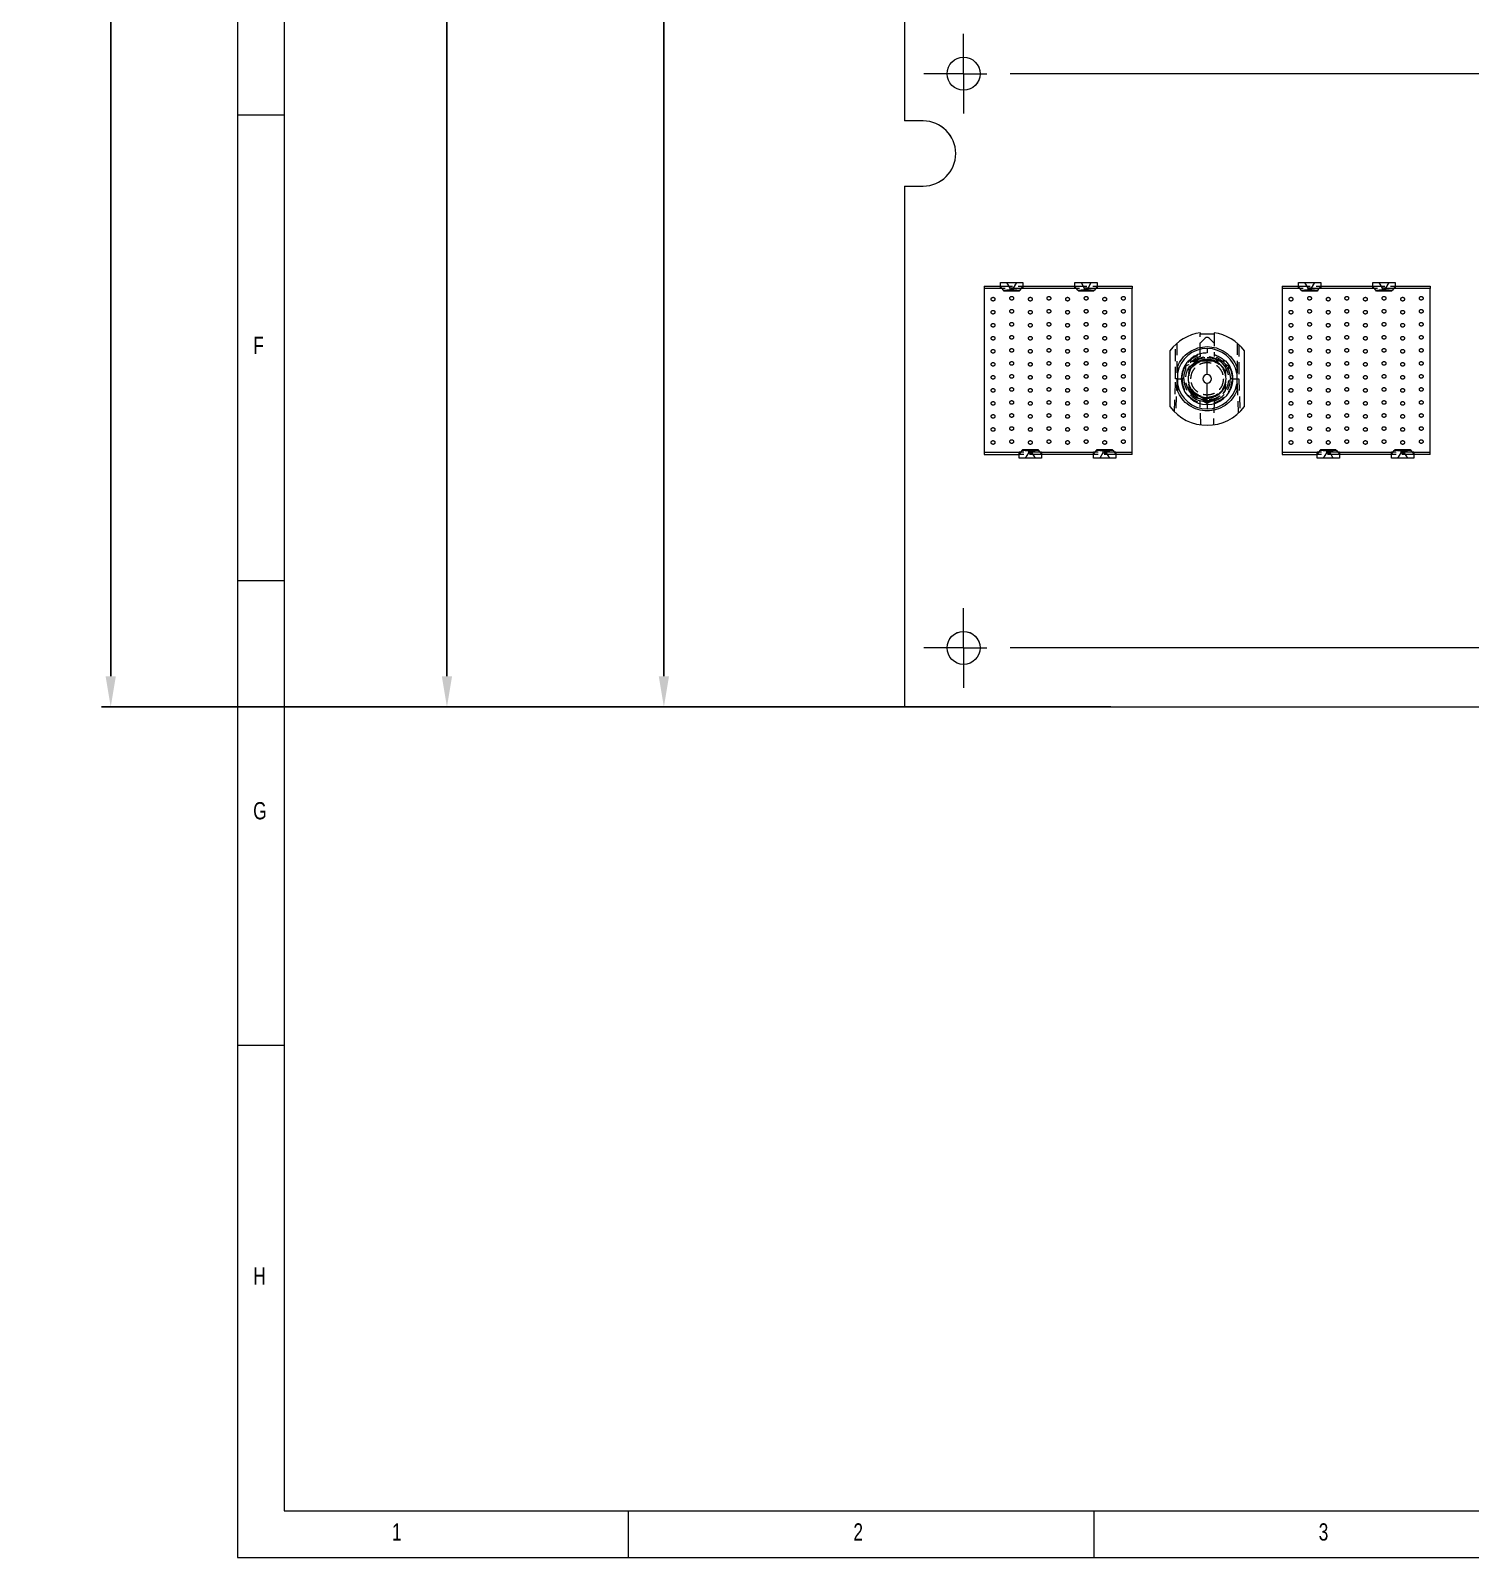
# Model space of a CAD drawing. Header units: millimetres. Extents: x -17 to 589, y 5 to 415.
# Drawn here: x -17.3 to 137.5, y 5 to 169.1 of the extents above; entities that cross this region are included whole.
import ezdxf

# ---------------------------------------------------------------- set-up
doc = ezdxf.new("R2010")
doc.units = ezdxf.units.MM
doc.header["$PDSIZE"] = -1
doc.linetypes.add('HIDDEN', pattern=[1.905, 1.27, -0.635])
doc.styles.add('SLDTEXTSTYLE0', font='TXT', dxfattribs={"width": 0.75})
doc.dimstyles.new('ISO-25', dxfattribs={"dimtxt": 2.5, "dimasz": 2.5, "dimexe": 1.25, "dimexo": 0.625, "dimtad": 1, "dimtxsty": 'Standard', "dimcen": 2.5, "dimadec": 0, "dimazin": 0, "dimtfac": 1, "dimtmove": 0, "dimatfit": 3, "dimfxl": 0, "dimarcsym": 0})

# ---------------------------------------------------------------- blocks, each defined once
blk = doc.blocks.new('*D20')
at = {"color": 0, "lineweight": -2}
for p, q in [((77.66, 305.9), (26.49, 305.9)), ((27.49, 302.6), (27.49, 204.71)), ((27.49, 99.7), (27.49, 197.58)), ((91.18, 96.39), (26.49, 96.39))]:
    blk.add_line(p, q, dxfattribs=at)
at = {"color": 0}
for points in [[(26.94, 302.6), (28.04, 302.6), (27.49, 305.9)], [(26.94, 99.7), (28.04, 99.7), (27.49, 96.39)]]:
    blk.add_solid(points, dxfattribs=at)
at = {"layer": 'Defpoints', "color": 0}
for p in [(27.49, 305.9), (78.66, 305.9), (92.18, 96.39)]:
    blk.add_point(p, dxfattribs=at)
at = {"color": 0, "insert": (27.49, 201.15), "char_height": 3.5, "attachment_point": 5}
blk.add_mtext('209,510', dxfattribs=at)
blk = doc.blocks.new('*D30')
at = {"color": 0, "lineweight": -2}
for p, q in [((133.4, 283.55), (49.8, 283.55)), ((50.8, 280.25), (50.8, 193.54)), ((50.8, 99.7), (50.8, 186.41)), ((90.18, 96.39), (49.8, 96.39))]:
    blk.add_line(p, q, dxfattribs=at)
at = {"color": 0}
for points in [[(50.25, 280.25), (51.35, 280.25), (50.8, 283.55)], [(50.25, 99.7), (51.35, 99.7), (50.8, 96.39)]]:
    blk.add_solid(points, dxfattribs=at)
at = {"layer": 'Defpoints', "color": 0}
for p in [(50.8, 283.55), (134.4, 283.55), (91.18, 96.39)]:
    blk.add_point(p, dxfattribs=at)
at = {"color": 0, "insert": (50.8, 189.97), "char_height": 3.5, "attachment_point": 5}
blk.add_mtext('187,158', dxfattribs=at)
blk = doc.blocks.new('SW_CENTERMARKSYMBOL_1')
at = {"color": 0, "linetype": 'Continuous', "lineweight": 0}
for p, q in [((-104.77, 2.5), (-104.77, 4.275)), ((-104.77, 0), (-104.77, 2.5)), ((-107.27, 0), (-109.045, 0)), ((-104.77, 0), (-107.27, 0)), ((-104.77, 0), (-104.77, -2.5)), ((-104.77, 0), (-102.27, 0)), ((-5, 0), (-99.77, 0)), ((-104.77, -2.5), (-104.77, -4.275))]:
    blk.add_line(p, q, dxfattribs=at)
blk = doc.blocks.new('SW_CENTERMARKSYMBOL_0')
at = {"color": 0, "linetype": 'Continuous', "lineweight": 0}
for p, q in [((-139.7, 2.5), (-139.7, 4.275)), ((-139.7, 0), (-139.7, 2.5)), ((-142.2, 0), (-143.975, 0)), ((-139.7, 0), (-142.2, 0)), ((-139.7, 0), (-139.7, -2.5)), ((-139.7, 0), (-137.2, 0)), ((-5, 0), (-134.7, 0)), ((-139.7, -2.5), (-139.7, -4.275))]:
    blk.add_line(p, q, dxfattribs=at)
blk = doc.blocks.new('d')
at = {"color": 5, "lineweight": 15}
for p, q in [((685.8, 256.94), (685.8, 113.9)), ((687.8, 113.9), (685.8, 113.9)), ((685.8, 106.9), (685.8, 50.93)), ((685.8, 106.9), (687.8, 106.9)), ((685.8, 50.93), (1117.6, 50.93))]:
    blk.add_line(p, q, dxfattribs=at)
for centre, radius in [((692.15, 118.98), 1.78), ((692.15, 57.28), 1.77)]:
    blk.add_circle(centre, radius, dxfattribs=at)
blk.add_arc((687.8, 110.4), 3.5, 270, 90, dxfattribs=at)
at = {"color": 5, "lineweight": 0}
for name, p in [('SW_CENTERMARKSYMBOL_1', (796.92, 118.98)), ('SW_CENTERMARKSYMBOL_0', (831.85, 57.28))]:
    blk.add_blockref(name, p, dxfattribs=at)
blk = doc.blocks.new('*D37')
at = {"color": 0, "lineweight": -2}
for p, q in [((75.66, 302.4), (-9.64, 302.4)), ((-8.64, 299.1), (-8.64, 202.96)), ((-8.64, 99.7), (-8.64, 195.83)), ((98.82, 96.39), (-9.64, 96.39))]:
    blk.add_line(p, q, dxfattribs=at)
at = {"color": 0}
for points in [[(-9.19, 299.1), (-8.09, 299.1), (-8.64, 302.4)], [(-9.19, 99.7), (-8.09, 99.7), (-8.64, 96.39)]]:
    blk.add_solid(points, dxfattribs=at)
at = {"layer": 'Defpoints', "color": 0}
for p in [(76.66, 302.4), (-8.64, 96.39), (99.82, 96.39)]:
    blk.add_point(p, dxfattribs=at)
at = {"color": 0, "insert": (-8.64, 199.4), "char_height": 3.5, "attachment_point": 5}
blk.add_mtext('206,010', dxfattribs=at)

msp = doc.modelspace()

# ---------------------------------------------------------------- linework, layer by layer
at = {"color": 7, "linetype": 'Continuous', "lineweight": 0}
for p, q in [((5, 415), (5, 5)), ((10, 410), (10, 10)), ((10, 160), (5, 160)), ((5, 110), (10, 110)), ((10, 60), (5, 60)), ((10, 10), (399.0549, 10)), ((47, 5), (47, 10)), ((97, 10), (97, 5)), ((5, 5), (589, 5))]:
    msp.add_line(p, q, dxfattribs=at)
at = {"color": 7, "linetype": 'Continuous', "lineweight": 15}
for p, q in [((76.6569, 302.4039), (76.6569, 159.3639)), ((78.6569, 159.3639), (76.6569, 159.3639)), ((76.6569, 152.3639), (78.6569, 152.3639)), ((76.6569, 152.3639), (76.6569, 96.3939)), ((85.2269, 141.6139), (86.9769, 141.6139)), ((85.2269, 141.6139), (85.2269, 141.3639)), ((85.2269, 141.3639), (85.2269, 123.7639)), ((86.9769, 141.3639), (85.2269, 141.3639)), ((86.9769, 141.5639), (86.9769, 142.0139)), ((86.9769, 142.0139), (87.6305, 142.0139)), ((87.2816, 141.1831), (86.9769, 141.5639)), ((86.9769, 141.3639), (86.9769, 141.5639)), ((87.2816, 141.1831), (87.9769, 141.2439)), ((87.3769, 141.0639), (87.2816, 141.1831)), ((87.6305, 142.0139), (87.9769, 141.4139)), ((87.6305, 142.0139), (88.7233, 142.0139)), ((88.3769, 141.4139), (87.9769, 141.4139)), ((87.9769, 141.4139), (87.9769, 141.2439)), ((87.9769, 141.2439), (88.3769, 141.2439)), ((88.3769, 141.4139), (88.7233, 142.0139)), ((88.3769, 141.2439), (88.3769, 141.4139)), ((88.3769, 141.2439), (89.0723, 141.1831)), ((88.7233, 142.0139), (89.3769, 142.0139)), ((89.0723, 141.1831), (88.9769, 141.0639)), ((89.0723, 141.1831), (89.3769, 141.5639)), ((89.3769, 142.0139), (89.3769, 141.5639)), ((89.3769, 141.6139), (94.9769, 141.6139)), ((89.3769, 141.5639), (89.3769, 141.3639)), ((94.9769, 141.3639), (89.3769, 141.3639)), ((94.9769, 141.5639), (94.9769, 142.0139)), ((94.9769, 142.0139), (95.6305, 142.0139)), ((95.2816, 141.1831), (94.9769, 141.5639)), ((94.9769, 141.3639), (94.9769, 141.5639)), ((95.2816, 141.1831), (95.9769, 141.2439)), ((95.3769, 141.0639), (95.2816, 141.1831)), ((95.6305, 142.0139), (95.9769, 141.4139)), ((95.6305, 142.0139), (96.7233, 142.0139)), ((96.3769, 141.4139), (95.9769, 141.4139)), ((95.9769, 141.4139), (95.9769, 141.2439)), ((95.9769, 141.2439), (96.3769, 141.2439)), ((96.3769, 141.4139), (96.7233, 142.0139)), ((96.3769, 141.2439), (96.3769, 141.4139)), ((96.3769, 141.2439), (97.0723, 141.1831)), ((96.7233, 142.0139), (97.3769, 142.0139)), ((97.0723, 141.1831), (96.9769, 141.0639)), ((97.3769, 141.5639), (97.0723, 141.1831)), ((97.3769, 142.0139), (97.3769, 141.5639)), ((97.3769, 141.6139), (101.1269, 141.6139)), ((97.3769, 141.5639), (97.3769, 141.3639)), ((101.1269, 141.3639), (97.3769, 141.3639)), ((101.1269, 141.6139), (101.1269, 141.3639)), ((101.1269, 123.7639), (101.1269, 141.3639)), ((117.2369, 141.6139), (118.9869, 141.6139)), ((117.2369, 141.6139), (117.2369, 141.3639)), ((117.2369, 141.3639), (117.2369, 123.7639)), ((118.9869, 141.3639), (117.2369, 141.3639)), ((118.9869, 141.5639), (118.9869, 142.0139)), ((118.9869, 142.0139), (119.6405, 142.0139)), ((119.2916, 141.1831), (118.9869, 141.5639)), ((118.9869, 141.3639), (118.9869, 141.5639)), ((119.2916, 141.1831), (119.9869, 141.2439)), ((119.3869, 141.0639), (119.2916, 141.1831)), ((119.6405, 142.0139), (119.9869, 141.4139)), ((119.6405, 142.0139), (120.7333, 142.0139)), ((120.3869, 141.4139), (119.9869, 141.4139)), ((119.9869, 141.4139), (119.9869, 141.2439)), ((119.9869, 141.2439), (120.3869, 141.2439)), ((120.3869, 141.4139), (120.7333, 142.0139)), ((120.3869, 141.2439), (120.3869, 141.4139)), ((120.3869, 141.2439), (121.0823, 141.1831)), ((120.7333, 142.0139), (121.3869, 142.0139)), ((121.0823, 141.1831), (120.9869, 141.0639)), ((121.0823, 141.1831), (121.3869, 141.5639)), ((121.3869, 142.0139), (121.3869, 141.5639)), ((121.3869, 141.6139), (126.9869, 141.6139)), ((121.3869, 141.5639), (121.3869, 141.3639)), ((126.9869, 141.3639), (121.3869, 141.3639)), ((126.9869, 141.5639), (126.9869, 142.0139)), ((126.9869, 142.0139), (127.6405, 142.0139)), ((127.2916, 141.1831), (126.9869, 141.5639)), ((126.9869, 141.3639), (126.9869, 141.5639)), ((127.2916, 141.1831), (127.9869, 141.2439)), ((127.3869, 141.0639), (127.2916, 141.1831)), ((127.6405, 142.0139), (127.9869, 141.4139)), ((127.6405, 142.0139), (128.7333, 142.0139)), ((128.3869, 141.4139), (127.9869, 141.4139)), ((127.9869, 141.4139), (127.9869, 141.2439)), ((127.9869, 141.2439), (128.3869, 141.2439)), ((128.3869, 141.4139), (128.7333, 142.0139)), ((128.3869, 141.2439), (128.3869, 141.4139)), ((128.3869, 141.2439), (129.0823, 141.1831)), ((128.7333, 142.0139), (129.3869, 142.0139)), ((129.0823, 141.1831), (128.9869, 141.0639)), ((129.3869, 141.5639), (129.0823, 141.1831)), ((129.3869, 142.0139), (129.3869, 141.5639)), ((129.3869, 141.6139), (133.1369, 141.6139)), ((129.3869, 141.5639), (129.3869, 141.3639)), ((133.1369, 141.3639), (129.3869, 141.3639)), ((133.1369, 141.6139), (133.1369, 141.3639)), ((133.1369, 123.7639), (133.1369, 141.3639)), ((88.9769, 141.0639), (87.3769, 141.0639)), ((96.9769, 141.0639), (95.3769, 141.0639)), ((120.9869, 141.0639), (119.3869, 141.0639)), ((128.9869, 141.0639), (127.3869, 141.0639)), ((108.4269, 136.6073), (108.4269, 136.4389)), ((109.9269, 136.4389), (108.4269, 136.4389)), ((109.9269, 136.6073), (109.9269, 136.4389)), ((105.1769, 134.6639), (105.1769, 128.6639)), ((109.1769, 134.9139), (109.1769, 134.4389)), ((113.1769, 128.6639), (113.1769, 134.6639)), ((109.1769, 132.1287), (109.1769, 133.5389)), ((109.1769, 128.8889), (109.1769, 131.1991)), ((109.1769, 128.8889), (109.1769, 128.4139)), ((85.2269, 123.7639), (88.9769, 123.7639)), ((85.2269, 123.7639), (85.2269, 123.5139)), ((85.2269, 123.5139), (88.9769, 123.5139)), ((89.2816, 123.9447), (88.9769, 123.5639)), ((88.9769, 123.5639), (88.9769, 123.7639)), ((88.9769, 123.1139), (88.9769, 123.5639)), ((89.6305, 123.1139), (88.9769, 123.1139)), ((89.2816, 123.9447), (89.3769, 124.0639)), ((89.9769, 123.8839), (89.2816, 123.9447)), ((89.3769, 124.0639), (90.9769, 124.0639)), ((89.9769, 123.7139), (89.6305, 123.1139)), ((90.7233, 123.1139), (89.6305, 123.1139)), ((89.9769, 123.8839), (89.9769, 123.7139)), ((90.3769, 123.8839), (89.9769, 123.8839)), ((89.9769, 123.7139), (90.3769, 123.7139)), ((91.0723, 123.9447), (90.3769, 123.8839)), ((90.3769, 123.7139), (90.3769, 123.8839)), ((90.7233, 123.1139), (90.3769, 123.7139)), ((91.3769, 123.1139), (90.7233, 123.1139)), ((90.9769, 124.0639), (91.0723, 123.9447)), ((91.0723, 123.9447), (91.3769, 123.5639)), ((91.3769, 123.7639), (96.9769, 123.7639)), ((91.3769, 123.7639), (91.3769, 123.5639)), ((91.3769, 123.5639), (91.3769, 123.1139)), ((96.9769, 123.5139), (91.3769, 123.5139)), ((96.9769, 123.5639), (97.2814, 123.9445)), ((96.9769, 123.5639), (96.9769, 123.7639)), ((96.9769, 123.1139), (96.9769, 123.5639)), ((97.6305, 123.1139), (96.9769, 123.1139)), ((97.2814, 123.9445), (97.3769, 124.0639)), ((97.9769, 123.8839), (97.2814, 123.9445)), ((97.3769, 124.0639), (98.9769, 124.0639)), ((97.9769, 123.7139), (97.6305, 123.1139)), ((98.7233, 123.1139), (97.6305, 123.1139)), ((97.9769, 123.8839), (97.9769, 123.7139)), ((98.3769, 123.8839), (97.9769, 123.8839)), ((97.9769, 123.7139), (98.3769, 123.7139)), ((99.0724, 123.9445), (98.3769, 123.8839)), ((98.3769, 123.7139), (98.3769, 123.8839)), ((98.7233, 123.1139), (98.3769, 123.7139)), ((99.3769, 123.1139), (98.7233, 123.1139)), ((98.9769, 124.0639), (99.0724, 123.9445)), ((99.0724, 123.9445), (99.3769, 123.5639)), ((99.3769, 123.7639), (101.1269, 123.7639)), ((99.3769, 123.7639), (99.3769, 123.5639)), ((99.3769, 123.5639), (99.3769, 123.1139)), ((101.1269, 123.5139), (99.3769, 123.5139)), ((101.1269, 123.5139), (101.1269, 123.7639)), ((117.2369, 123.7639), (120.9869, 123.7639)), ((117.2369, 123.7639), (117.2369, 123.5139)), ((117.2369, 123.5139), (120.9869, 123.5139)), ((121.2916, 123.9447), (120.9869, 123.5639)), ((120.9869, 123.5639), (120.9869, 123.7639)), ((120.9869, 123.1139), (120.9869, 123.5639)), ((121.6405, 123.1139), (120.9869, 123.1139)), ((121.2916, 123.9447), (121.3869, 124.0639)), ((121.9869, 123.8839), (121.2916, 123.9447)), ((121.3869, 124.0639), (122.9869, 124.0639)), ((121.9869, 123.7139), (121.6405, 123.1139)), ((122.7333, 123.1139), (121.6405, 123.1139)), ((121.9869, 123.8839), (121.9869, 123.7139)), ((122.3869, 123.8839), (121.9869, 123.8839)), ((121.9869, 123.7139), (122.3869, 123.7139)), ((123.0823, 123.9447), (122.3869, 123.8839)), ((122.3869, 123.7139), (122.3869, 123.8839)), ((122.7333, 123.1139), (122.3869, 123.7139)), ((123.3869, 123.1139), (122.7333, 123.1139)), ((122.9869, 124.0639), (123.0823, 123.9447)), ((123.0823, 123.9447), (123.3869, 123.5639)), ((123.3869, 123.7639), (128.9869, 123.7639)), ((123.3869, 123.7639), (123.3869, 123.5639)), ((123.3869, 123.5639), (123.3869, 123.1139)), ((128.9869, 123.5139), (123.3869, 123.5139)), ((128.9869, 123.5639), (129.2914, 123.9445)), ((128.9869, 123.5639), (128.9869, 123.7639)), ((128.9869, 123.1139), (128.9869, 123.5639)), ((129.6405, 123.1139), (128.9869, 123.1139)), ((129.2914, 123.9445), (129.3869, 124.0639)), ((129.9869, 123.8839), (129.2914, 123.9445)), ((129.3869, 124.0639), (130.9869, 124.0639)), ((129.9869, 123.7139), (129.6405, 123.1139)), ((130.7333, 123.1139), (129.6405, 123.1139)), ((130.3869, 123.8839), (129.9869, 123.8839)), ((129.9869, 123.8839), (129.9869, 123.7139)), ((129.9869, 123.7139), (130.3869, 123.7139)), ((131.0824, 123.9445), (130.3869, 123.8839)), ((130.3869, 123.7139), (130.3869, 123.8839)), ((130.7333, 123.1139), (130.3869, 123.7139)), ((131.3869, 123.1139), (130.7333, 123.1139)), ((130.9869, 124.0639), (131.0824, 123.9445)), ((131.0824, 123.9445), (131.3869, 123.5639)), ((131.3869, 123.7639), (133.1369, 123.7639)), ((131.3869, 123.7639), (131.3869, 123.5639)), ((131.3869, 123.5639), (131.3869, 123.1139)), ((133.1369, 123.5139), (131.3869, 123.5139)), ((133.1369, 123.5139), (133.1369, 123.7639)), ((76.6569, 96.3939), (508.4569, 96.3939))]:
    msp.add_line(p, q, dxfattribs=at)
at = {"color": 7, "linetype": 'HIDDEN', "lineweight": 0}
for p, q in [((86.9769, 141.6139), (89.3769, 141.6139)), ((89.3769, 141.3639), (86.9769, 141.3639)), ((94.9769, 141.6139), (97.3769, 141.6139)), ((97.3769, 141.3639), (94.9769, 141.3639)), ((118.9869, 141.6139), (121.3869, 141.6139)), ((121.3869, 141.3639), (118.9869, 141.3639)), ((126.9869, 141.6139), (129.3869, 141.6139)), ((129.3869, 141.3639), (126.9869, 141.3639)), ((108.4269, 134.2576), (108.4269, 136.4389)), ((109.9269, 136.4389), (109.9269, 134.2576)), ((105.7826, 131.6639), (105.7826, 135.3352)), ((105.9269, 135.4636), (105.9269, 132.3142)), ((108.4269, 135.4987), (109.0001, 136.072)), ((109.3537, 136.072), (109.9269, 135.4987)), ((112.4269, 132.3142), (112.4269, 135.4636)), ((112.5713, 135.3352), (112.5713, 131.6639)), ((107.2019, 132.9374), (107.2019, 131.9791)), ((110.5746, 133.5531), (111.1519, 132.9374)), ((111.4853, 132.6238), (111.1624, 133.183)), ((105.6584, 128.1114), (105.7825, 131.6639)), ((105.9269, 131.6639), (105.7826, 131.6639)), ((105.9269, 131.6639), (105.7982, 127.9782)), ((105.9269, 131.6639), (106.4769, 131.6639)), ((106.6769, 131.6639), (106.4769, 131.6639)), ((107.2019, 132.6648), (107.2019, 132.3148)), ((107.3638, 132.6296), (107.2019, 132.3148)), ((107.2019, 132.2299), (107.3495, 132.5428)), ((107.2019, 131.3487), (107.2019, 130.5913)), ((110.8579, 132.8865), (111.1519, 132.3148)), ((110.858, 132.8865), (111.1519, 132.3148)), ((110.9921, 132.5689), (111.1519, 132.2299)), ((111.1519, 132.3148), (111.028, 132.5559)), ((111.1519, 132.6648), (111.1519, 132.3148)), ((111.1519, 131.9791), (111.1519, 132.2299)), ((111.1519, 131.0979), (111.1519, 131.3487)), ((111.8769, 131.6639), (111.6769, 131.6639)), ((111.8769, 131.6639), (112.4269, 131.6639)), ((112.5556, 127.9782), (112.4269, 131.6639)), ((112.4269, 131.6639), (112.5713, 131.6639)), ((112.5714, 131.6639), (112.6954, 128.1114)), ((107.2019, 131.013), (107.2019, 130.3904)), ((107.2019, 131.013), (107.4094, 130.6095)), ((107.2019, 130.3904), (107.4311, 130.1169)), ((107.4644, 130.5414), (107.202, 131.0979)), ((107.4644, 130.5414), (107.202, 131.0979)), ((108.1372, 129.863), (108.4975, 129.7053)), ((111.1519, 131.0979), (110.7907, 130.3924)), ((111.1519, 131.013), (110.8876, 130.499)), ((110.8876, 130.499), (111.1519, 131.013)), ((111.1519, 131.013), (110.8876, 130.499)), ((111.1519, 131.0979), (110.901, 130.5658)), ((111.1519, 131.0979), (110.901, 130.5658)), ((110.9221, 130.566), (111.1519, 131.013)), ((110.9459, 130.1445), (111.1519, 130.3904)), ((111.1519, 130.3904), (111.1519, 131.013)), ((111.9019, 131.1395), (111.9019, 131.1395)), ((108.5019, 126.7097), (108.412, 129.2838)), ((108.8541, 129.1848), (108.412, 129.2838)), ((108.6878, 129.3752), (109.1769, 129.3139)), ((109.1269, 129.0273), (108.8541, 129.1848)), ((108.8541, 129.1848), (109.4998, 129.1848)), ((109.1769, 129.3139), (109.3996, 129.3418)), ((109.4998, 129.1848), (109.2269, 129.0273)), ((109.9418, 129.2838), (109.4998, 129.1848)), ((109.9418, 129.2838), (109.8519, 126.7097)), ((91.3769, 123.7639), (88.9769, 123.7639)), ((91.3769, 123.5139), (88.9769, 123.5139)), ((99.3769, 123.7639), (96.9769, 123.7639)), ((99.3769, 123.5139), (96.9769, 123.5139)), ((123.3869, 123.7639), (120.9869, 123.7639)), ((123.3869, 123.5139), (120.9869, 123.5139)), ((131.3869, 123.7639), (128.9869, 123.7639)), ((131.3869, 123.5139), (128.9869, 123.5139))]:
    msp.add_line(p, q, dxfattribs=at)
at = {"color": 7, "linetype": 'HIDDEN', "lineweight": 0, "flags": 128}
for points in [[(107.2019, 132.9374), (107.2019, 132.9374)], [(107.2019, 132.9374), (107.2019, 132.9374)], [(107.2019, 132.9374), (107.2019, 132.9374)], [(107.2019, 132.9374), (107.2019, 132.9374)], [(107.2019, 132.9374), (107.2019, 132.9374)], [(107.2019, 132.9374), (107.2019, 132.9374)], [(107.2019, 132.9374), (107.2019, 132.9374)], [(107.2019, 132.9374), (107.2019, 132.9374)], [(108.4008, 133.5931), (108.4294, 133.5969), (108.4384, 133.597), (108.4397, 133.5968), (108.4405, 133.5964), (108.4407, 133.5962), (108.4407, 133.5962), (108.4407, 133.5961), (108.4408, 133.5961), (108.4408, 133.5961), (108.4408, 133.5961), (108.4408, 133.5961), (108.4408, 133.5962), (108.4407, 133.5964), (108.4407, 133.5965), (108.4407, 133.5965), (108.4407, 133.5965), (108.4407, 133.5965), (108.4407, 133.5965), (108.4407, 133.5964), (108.4408, 133.5962), (108.4408, 133.596), (108.4409, 133.5959), (108.4409, 133.5959), (108.4409, 133.5958), (108.4409, 133.5958), (108.4409, 133.5958), (108.4409, 133.5958), (108.4409, 133.5955), (108.4408, 133.5951), (108.4405, 133.5944), (108.4375, 133.5918), (108.308, 133.5276), (108.145, 133.4404)], [(111.1519, 132.9374), (111.1519, 132.9374)], [(106.6769, 131.6639), (106.7207, 132.1295), (106.8686, 132.6238)], [(107.2019, 131.9791), (107.2019, 131.9791)], [(107.2019, 131.3487), (107.2019, 131.3487)], [(111.1519, 132.2299), (111.1519, 132.2299)], [(111.1519, 132.2299), (111.1519, 132.2299)], [(111.1519, 132.2299), (111.1519, 132.2299)], [(111.1519, 132.2299), (111.1519, 132.2299)], [(111.1519, 132.2299), (111.1519, 132.2299)], [(111.4853, 132.6238), (111.6332, 132.1295), (111.6769, 131.6639)], [(107.2019, 130.3904), (107.2019, 130.3904)], [(107.2019, 130.3904), (107.2019, 130.3904)], [(107.2019, 130.3904), (107.2019, 130.3904)], [(107.2019, 130.3904), (107.2019, 130.3904)], [(107.2019, 130.3904), (107.2019, 130.3904)], [(107.2019, 130.3904), (107.2019, 130.3904)], [(107.2019, 130.3904), (107.2019, 130.3904)], [(107.3977, 130.6367), (107.3977, 130.6367)], [(108.1497, 129.8847), (108.1497, 129.8847)], [(111.1519, 131.0979), (111.1519, 131.0979)], [(111.1519, 131.0979), (111.1519, 131.0979)], [(111.1519, 131.0979), (111.1519, 131.0979)], [(111.1519, 131.0979), (111.1519, 131.0979)], [(111.1519, 131.0979), (111.1519, 131.0979)], [(111.1519, 131.0979), (111.1519, 131.0979)], [(111.1519, 131.0979), (111.1519, 131.0979)], [(111.1519, 131.0979), (111.1519, 131.0979)], [(111.1519, 130.3904), (111.1519, 130.3904)]]:
    msp.add_lwpolyline(points, dxfattribs=at)
at = {"color": 7, "linetype": 'Continuous', "lineweight": 15}
for centre in [(83.0069, 164.4439), (83.0069, 102.7439)]:
    msp.add_circle(centre, 1.775, dxfattribs=at)
at = {"color": 7, "linetype": 'HIDDEN', "lineweight": 0}
for centre, radius in [((86.1769, 140.2139), 0.2), ((88.1769, 140.3139), 0.2), ((90.1769, 140.2139), 0.2), ((92.1769, 140.3139), 0.2), ((94.1769, 140.2139), 0.2), ((96.1769, 140.3139), 0.2), ((98.1769, 140.2139), 0.2), ((100.1769, 140.3139), 0.2), ((118.1869, 140.2139), 0.2), ((120.1869, 140.3139), 0.2), ((122.1869, 140.2139), 0.2), ((124.1869, 140.3139), 0.2), ((126.1869, 140.2139), 0.2), ((128.1869, 140.3139), 0.2), ((130.1869, 140.2139), 0.2), ((132.1869, 140.3139), 0.2), ((86.1769, 138.8139), 0.2), ((88.1769, 138.9139), 0.2), ((90.1769, 138.8139), 0.2), ((92.1769, 138.9139), 0.2), ((94.1769, 138.8139), 0.2), ((96.1769, 138.9139), 0.2), ((98.1769, 138.8139), 0.2), ((100.1769, 138.9139), 0.2), ((118.1869, 138.8139), 0.2), ((120.1869, 138.9139), 0.2), ((122.1869, 138.8139), 0.2), ((124.1869, 138.9139), 0.2), ((126.1869, 138.8139), 0.2), ((128.1869, 138.9139), 0.2), ((130.1869, 138.8139), 0.2), ((132.1869, 138.9139), 0.2), ((86.1769, 137.4139), 0.2), ((86.1769, 136.0139), 0.2), ((88.1769, 137.5139), 0.2), ((88.1769, 136.1139), 0.2), ((90.1769, 137.4139), 0.2), ((90.1769, 136.0139), 0.2), ((92.1769, 137.5139), 0.2), ((92.1769, 136.1139), 0.2), ((94.1769, 137.4139), 0.2), ((94.1769, 136.0139), 0.2), ((96.1769, 137.5139), 0.2), ((96.1769, 136.1139), 0.2), ((98.1769, 137.4139), 0.2), ((98.1769, 136.0139), 0.2), ((100.1769, 137.5139), 0.2), ((100.1769, 136.1139), 0.2), ((118.1869, 137.4139), 0.2), ((118.1869, 136.0139), 0.2), ((120.1869, 137.5139), 0.2), ((120.1869, 136.1139), 0.2), ((122.1869, 137.4139), 0.2), ((122.1869, 136.0139), 0.2), ((124.1869, 137.5139), 0.2), ((124.1869, 136.1139), 0.2), ((126.1869, 137.4139), 0.2), ((126.1869, 136.0139), 0.2), ((128.1869, 137.5139), 0.2), ((128.1869, 136.1139), 0.2), ((130.1869, 137.4139), 0.2), ((130.1869, 136.0139), 0.2), ((132.1869, 137.5139), 0.2), ((132.1869, 136.1139), 0.2), ((86.1769, 134.6139), 0.2), ((88.1769, 134.7139), 0.2), ((90.1769, 134.6139), 0.2), ((92.1769, 134.7139), 0.2), ((94.1769, 134.6139), 0.2), ((96.1769, 134.7139), 0.2), ((98.1769, 134.6139), 0.2), ((100.1769, 134.7139), 0.2), ((118.1869, 134.6139), 0.2), ((120.1869, 134.7139), 0.2), ((122.1869, 134.6139), 0.2), ((124.1869, 134.7139), 0.2), ((126.1869, 134.6139), 0.2), ((128.1869, 134.7139), 0.2), ((130.1869, 134.6139), 0.2), ((132.1869, 134.7139), 0.2), ((86.1769, 133.2139), 0.2), ((88.1769, 133.3139), 0.2), ((90.1769, 133.2139), 0.2), ((92.1769, 133.3139), 0.2), ((94.1769, 133.2139), 0.2), ((96.1769, 133.3139), 0.2), ((98.1769, 133.2139), 0.2), ((100.1769, 133.3139), 0.2), ((109.1769, 131.6639), 2), ((118.1869, 133.2139), 0.2), ((120.1869, 133.3139), 0.2), ((122.1869, 133.2139), 0.2), ((124.1869, 133.3139), 0.2), ((126.1869, 133.2139), 0.2), ((128.1869, 133.3139), 0.2), ((130.1869, 133.2139), 0.2), ((132.1869, 133.3139), 0.2), ((86.1769, 131.8139), 0.2), ((88.1769, 131.9139), 0.2), ((90.1769, 131.8139), 0.2), ((92.1769, 131.9139), 0.2), ((94.1769, 131.8139), 0.2), ((96.1769, 131.9139), 0.2), ((98.1769, 131.8139), 0.2), ((100.1769, 131.9139), 0.2), ((118.1869, 131.8139), 0.2), ((120.1869, 131.9139), 0.2), ((122.1869, 131.8139), 0.2), ((124.1869, 131.9139), 0.2), ((126.1869, 131.8139), 0.2), ((128.1869, 131.9139), 0.2), ((130.1869, 131.8139), 0.2), ((132.1869, 131.9139), 0.2), ((86.1769, 130.4139), 0.2), ((88.1769, 130.5139), 0.2), ((90.1769, 130.4139), 0.2), ((92.1769, 130.5139), 0.2), ((94.1769, 130.4139), 0.2), ((96.1769, 130.5139), 0.2), ((98.1769, 130.4139), 0.2), ((100.1769, 130.5139), 0.2), ((118.1869, 130.4139), 0.2), ((120.1869, 130.5139), 0.2), ((122.1869, 130.4139), 0.2), ((124.1869, 130.5139), 0.2), ((126.1869, 130.4139), 0.2), ((128.1869, 130.5139), 0.2), ((130.1869, 130.4139), 0.2), ((132.1869, 130.5139), 0.2), ((86.1769, 129.0139), 0.2), ((88.1769, 129.1139), 0.2), ((90.1769, 129.0139), 0.2), ((92.1769, 129.1139), 0.2), ((94.1769, 129.0139), 0.2), ((96.1769, 129.1139), 0.2), ((98.1769, 129.0139), 0.2), ((100.1769, 129.1139), 0.2), ((118.1869, 129.0139), 0.2), ((120.1869, 129.1139), 0.2), ((122.1869, 129.0139), 0.2), ((124.1869, 129.1139), 0.2), ((126.1869, 129.0139), 0.2), ((128.1869, 129.1139), 0.2), ((130.1869, 129.0139), 0.2), ((132.1869, 129.1139), 0.2), ((86.1769, 127.6139), 0.2), ((86.1769, 126.2139), 0.2), ((88.1769, 127.7139), 0.2), ((88.1769, 126.3139), 0.2), ((90.1769, 127.6139), 0.2), ((90.1769, 126.2139), 0.2), ((92.1769, 127.7139), 0.2), ((92.1769, 126.3139), 0.2), ((94.1769, 127.6139), 0.2), ((94.1769, 126.2139), 0.2), ((96.1769, 127.7139), 0.2), ((96.1769, 126.3139), 0.2), ((98.1769, 127.6139), 0.2), ((98.1769, 126.2139), 0.2), ((100.1769, 127.7139), 0.2), ((100.1769, 126.3139), 0.2), ((118.1869, 127.6139), 0.2), ((118.1869, 126.2139), 0.2), ((120.1869, 127.7139), 0.2), ((120.1869, 126.3139), 0.2), ((122.1869, 127.6139), 0.2), ((122.1869, 126.2139), 0.2), ((124.1869, 127.7139), 0.2), ((124.1869, 126.3139), 0.2), ((126.1869, 127.6139), 0.2), ((126.1869, 126.2139), 0.2), ((128.1869, 127.7139), 0.2), ((128.1869, 126.3139), 0.2), ((130.1869, 127.6139), 0.2), ((130.1869, 126.2139), 0.2), ((132.1869, 127.7139), 0.2), ((132.1869, 126.3139), 0.2), ((86.1769, 124.8139), 0.2), ((88.1769, 124.9139), 0.2), ((90.1769, 124.8139), 0.2), ((92.1769, 124.9139), 0.2), ((94.1769, 124.8139), 0.2), ((96.1769, 124.9139), 0.2), ((98.1769, 124.8139), 0.2), ((100.1769, 124.9139), 0.2), ((118.1869, 124.8139), 0.2), ((120.1869, 124.9139), 0.2), ((122.1869, 124.8139), 0.2), ((124.1869, 124.9139), 0.2), ((126.1869, 124.8139), 0.2), ((128.1869, 124.9139), 0.2), ((130.1869, 124.8139), 0.2), ((132.1869, 124.9139), 0.2)]:
    msp.add_circle(centre, radius, dxfattribs=at)
at = {"color": 7, "linetype": 'Continuous', "lineweight": 15}
for centre, radius, start, end in [((78.6569, 155.8639), 3.5, 270, 90), ((109.1769, 131.6639), 5, 98.626927, 143.130102), ((109.1769, 131.6639), 5, 36.869898, 81.373073), ((109.1769, 131.6639), 3.25, 90, 169.936726), ((109.1769, 131.6639), 3.25, 10.063274, 90), ((109.1769, 131.6639), 2.775, 137.49336, 169.107053), ((109.1769, 131.6639), 2.775, 10.893239, 42.506629), ((109.1769, 131.6639), 2.775, 169.106678, 190.893764), ((109.1769, 131.6639), 0.4648, 90, 270), ((109.1769, 131.6639), 0.4648, 270, 90), ((109.1769, 131.6639), 2.775, 349.10676, 10.892947), ((109.1769, 131.6639), 3.25, 190.063274, 270), ((109.1769, 131.6639), 2.775, 190.892947, 270), ((109.1769, 131.6639), 2.775, 270, 349.107053), ((109.1769, 131.6639), 3.25, 270, 349.936726), ((109.1769, 131.6639), 5, 216.869898, 323.130102)]:
    msp.add_arc(centre, radius, start, end, dxfattribs=at)
at = {"color": 7, "linetype": 'HIDDEN', "lineweight": 0}
for radius, start, end in [(2.5, 107.457603, 142.57976), (2.35, 53.505811, 147.185082), (2.5, 37.42024, 72.542397), (2.5, 180, 252.184311), (2.5, 287.815689, 0)]:
    msp.add_arc((109.1769, 131.6639), radius, start, end, dxfattribs=at)
at = {"color": 7, "linetype": 'Continuous', "lineweight": 15}
for points, knots in [([(105.9769, 132.9533), (106.1281, 133.253), (106.4374, 133.8662), (107.2224, 134.5642), (108.164, 135.0297), (108.8484, 135.0863), (109.183, 135.1139)], [0, 0, 0, 0, 0.24439039, 0.5, 0.75560961, 1, 1, 1, 1]), ([(109.183, 135.1139), (109.5165, 135.0853), (110.1987, 135.0267), (111.1364, 134.5605), (111.918, 133.8636), (112.2262, 133.2522), (112.3769, 132.9533)], [0, 0, 0, 0, 0.24442379, 0.5, 0.75557621, 1, 1, 1, 1]), ([(105.9769, 132.9533), (105.9769, 132.8188), (105.9769, 132.645), (105.9769, 132.4507), (105.9769, 132.3701), (105.9769, 132.3161), (105.9769, 132.2765), (105.9769, 132.2503), (105.9769, 132.2363), (105.9769, 132.2322), (105.9769, 132.2319), (105.9769, 132.2318)], [0, 0, 0, 0, 0.52193018, 0.67470674, 0.7796367, 0.85173069, 0.90166518, 0.95456581, 0.97588111, 0.99309434, 1, 1, 1, 1]), ([(109.1769, 134.4389), (108.9852, 134.4275), (108.6016, 134.4046), (108.0525, 134.2198), (107.5452, 133.9399), (107.2692, 133.6726), (107.1312, 133.5389)], [0, 0, 0, 0, 0.25000018, 0.50000025, 0.75000022, 1, 1, 1, 1]), ([(109.1769, 133.5389), (108.982, 133.5389), (108.4776, 133.5389), (107.7958, 133.5389), (107.3468, 133.5389), (107.1312, 133.5389)], [0, 0, 0, 0, 0.24652569, 0.6381396, 1, 1, 1, 1]), ([(111.2227, 133.5389), (110.7851, 133.5389), (110.1821, 133.5389), (109.3933, 133.5389), (109.1769, 133.5389)], [0, 0, 0, 0, 0.7257574, 1, 1, 1, 1]), ([(112.3769, 132.9533), (112.3769, 132.8188), (112.3769, 132.645), (112.3769, 132.4507), (112.3769, 132.3701), (112.3769, 132.3161), (112.3769, 132.2765), (112.3769, 132.2503), (112.3769, 132.2363), (112.3769, 132.2322), (112.3769, 132.2319), (112.3769, 132.2318)], [0, 0, 0, 0, 0.52193018, 0.67470674, 0.7796367, 0.85173069, 0.90166518, 0.95456581, 0.97588111, 0.99309434, 1, 1, 1, 1]), ([(105.9769, 132.2318), (105.9769, 132.0558), (105.9769, 131.7034), (105.9769, 131.3103), (105.9769, 131.1179), (105.9769, 131.096)], [0, 0, 0, 0, 0.469100249, 0.939613192, 1, 1, 1, 1]), ([(106.4519, 132.1883), (106.4519, 131.8982), (106.4519, 131.5451), (106.4519, 131.2009), (106.4519, 131.1395)], [0, 0, 0, 0, 0.82149699, 1, 1, 1, 1]), ([(111.9019, 131.1395), (111.9019, 131.4296), (111.9019, 131.7827), (111.9019, 132.1269), (111.9019, 132.1883)], [0, 0, 0, 0, 0.82148627, 1, 1, 1, 1]), ([(112.3769, 132.2318), (112.3769, 132.0558), (112.3769, 131.7034), (112.3769, 131.3103), (112.3769, 131.1179), (112.3769, 131.096)], [0, 0, 0, 0, 0.46910025, 0.93961319, 1, 1, 1, 1]), ([(105.9769, 131.096), (105.9769, 131.0955), (105.9769, 131.0943), (105.9769, 131.0826), (105.9769, 131.0391), (105.9769, 130.8426), (105.9769, 130.6087), (105.9769, 130.4125), (105.9769, 130.3745)], [0, 0, 0, 0, 0.016929409, 0.039300512, 0.081695032, 0.236197846, 0.852156742, 1, 1, 1, 1]), ([(112.3769, 130.3745), (112.226, 130.0755), (111.9172, 129.4638), (111.1339, 128.7617), (110.1943, 128.3133), (109.1769, 128.1653), (108.1596, 128.3133), (107.2199, 128.7617), (106.4366, 129.4638), (106.1279, 130.0755), (105.9769, 130.3745)], [0, 0, 0, 0, 0.12220355, 0.25, 0.37779645, 0.5, 0.62220355, 0.75, 0.87779645, 1, 1, 1, 1]), ([(112.3769, 131.096), (112.3769, 131.0955), (112.3769, 131.0943), (112.3769, 131.0826), (112.3769, 131.0391), (112.3769, 130.8426), (112.3769, 130.6087), (112.3769, 130.4125), (112.3769, 130.3745)], [0, 0, 0, 0, 0.01692941, 0.03930051, 0.08169503, 0.23619785, 0.85215674, 1, 1, 1, 1])]:
    msp.add_open_spline(points, degree=3, knots=knots, dxfattribs=at)
at = {"color": 7, "linetype": 'HIDDEN', "lineweight": 0}
for points in [[(109.0001, 136.072), (109.026, 136.0925), (109.0776, 136.1335), (109.1769, 136.151), (109.2762, 136.1335), (109.3279, 136.0925), (109.3537, 136.072)], [(107.4269, 131.6639), (107.4532, 131.8929), (107.5058, 132.351), (107.9105, 132.9335), (108.489, 133.3228), (109.1769, 133.4595), (109.8649, 133.3228), (110.4433, 132.9335), (110.848, 132.351), (110.9006, 131.8929), (110.9269, 131.6639)], [(111.1519, 132.2299), (111.1037, 132.3691), (111.0073, 132.6475), (110.8283, 132.8816), (110.7388, 132.9986)], [(110.9269, 131.6639), (110.9006, 131.4349), (110.848, 130.9768), (110.4433, 130.3942), (109.8649, 130.005), (109.1769, 129.8683), (108.489, 130.005), (107.9105, 130.3942), (107.5058, 130.9768), (107.4532, 131.4349), (107.4269, 131.6639)], [(107.2019, 130.3904), (107.3197, 130.2336), (107.5554, 129.9202), (108.042, 129.5817), (108.5902, 129.3561), (108.9814, 129.328), (109.1769, 129.3139)], [(109.1769, 129.3139), (109.3725, 129.328), (109.7636, 129.3561), (110.3118, 129.5817), (110.7985, 129.9202), (111.0341, 130.2336), (111.1519, 130.3904)], [(109.2269, 129.0273), (109.219, 129.0235), (109.2032, 129.0159), (109.1769, 129.0129), (109.1506, 129.0159), (109.1348, 129.0235), (109.1269, 129.0273)]]:
    msp.add_open_spline(points, degree=3, dxfattribs=at)
for points, knots in [([(106.4769, 131.6639), (106.5027, 131.9465), (106.5557, 132.527), (106.9834, 133.313), (107.6197, 133.9422), (108.1626, 134.1544), (108.4269, 134.2576)], [0, 0, 0, 0, 0.24339238, 0.5, 0.75660762, 1, 1, 1, 1]), ([(106.8686, 132.9389), (106.8692, 132.9476), (106.8705, 132.965), (106.8811, 132.9894), (106.8969, 133.0108), (106.9113, 133.0206), (106.9186, 133.0255)], [0, 0, 0, 0, 0.2508005, 0.50000006, 0.74919959, 1, 1, 1, 1]), ([(106.8686, 132.9389), (106.8686, 132.8569), (106.8686, 132.7485), (106.8686, 132.652), (106.8686, 132.6274), (106.8686, 132.625), (106.8686, 132.6238)], [0, 0, 0, 0, 0.638676829, 0.843739118, 0.924998573, 1, 1, 1, 1]), ([(109.1769, 129.3639), (108.8877, 129.3948), (108.4412, 129.4425), (107.9051, 129.7288), (107.5397, 130.026), (107.2404, 130.392), (106.9631, 130.928), (106.8211, 131.6639), (106.9631, 132.3996), (107.2403, 132.9357), (107.5394, 133.3016), (107.9049, 133.5989), (108.4411, 133.8853), (108.8877, 133.933), (109.1769, 133.9639)], [0, 0, 0, 0, 0.119721473, 0.184823511, 0.249999966, 0.315102038, 0.380278527, 0.5, 0.619721473, 0.684823511, 0.749999966, 0.815102038, 0.880278527, 1, 1, 1, 1]), ([(107.1914, 133.183), (107.1904, 133.1825), (107.1883, 133.1812), (107.1669, 133.1689), (107.1147, 133.1387), (107.0276, 133.0885), (106.9568, 133.0476), (106.9186, 133.0255)], [0, 0, 0, 0, 0.07411398, 0.1549226, 0.35991046, 0.65372001, 1, 1, 1, 1]), ([(110.4151, 133.3295), (110.4086, 133.336), (110.2498, 133.4958), (109.8182, 133.664), (109.1797, 133.7805), (108.5245, 133.6743), (107.9406, 133.376), (107.462, 132.9145), (107.2886, 132.5147), (107.2019, 132.3148)], [0, 0, 0, 0, 0.00697535, 0.17247944, 0.33798354, 0.50348764, 0.66899175, 0.83449587, 1, 1, 1, 1]), ([(107.2019, 132.3148), (107.2886, 132.5147), (107.462, 132.9146), (107.9405, 133.3759), (108.5249, 133.6748), (109.1783, 133.7788), (109.8235, 133.6704), (110.3364, 133.437), (110.5605, 133.1924), (110.6378, 133.108)], [0, 0, 0, 0, 0.15321821, 0.30643646, 0.45965472, 0.61287289, 0.76609108, 0.91930934, 1, 1, 1, 1]), ([(110.7069, 133.0393), (110.6082, 133.1486), (110.3638, 133.4194), (109.8244, 133.6716), (109.178, 133.7785), (108.525, 133.6749), (107.9405, 133.3759), (107.4621, 132.9146), (107.2886, 132.5147), (107.2019, 132.3148)], [0, 0, 0, 0, 0.10137757, 0.25114793, 0.40091837, 0.55068897, 0.70045914, 0.85022983, 1, 1, 1, 1]), ([(107.2019, 132.3148), (107.2887, 132.5147), (107.4621, 132.9146), (107.9405, 133.3758), (108.525, 133.6748), (109.178, 133.7784), (109.8245, 133.6717), (110.3678, 133.4168), (110.6151, 133.1423), (110.7168, 133.0294)], [0, 0, 0, 0, 0.14928746, 0.29857489, 0.44786228, 0.59714964, 0.74643697, 0.89572428, 1, 1, 1, 1]), ([(107.2019, 132.3148), (107.2887, 132.5147), (107.4621, 132.9146), (107.9405, 133.3758), (108.525, 133.6748), (109.178, 133.7785), (109.8244, 133.6716), (110.3646, 133.4188), (110.6096, 133.1472), (110.7089, 133.0372)], [0, 0, 0, 0, 0.1496693, 0.29933859, 0.44900786, 0.59867714, 0.74834641, 0.89801568, 1, 1, 1, 1]), ([(111.1519, 132.3148), (111.0652, 132.5147), (110.8918, 132.9146), (110.4134, 133.3758), (109.8286, 133.6751), (109.1769, 133.7775), (108.5253, 133.6751), (107.9404, 133.3758), (107.4621, 132.9146), (107.2887, 132.5147), (107.2019, 132.3148)], [0, 0, 0, 0, 0.12499992, 0.24999986, 0.37499982, 0.4999998, 0.62499981, 0.74999985, 0.87499991, 1, 1, 1, 1]), ([(107.2019, 132.2299), (107.2828, 132.4367), (107.4447, 132.8504), (107.9212, 133.3326), (108.5129, 133.6465), (109.1769, 133.7543), (109.8409, 133.6466), (110.4327, 133.3326), (110.9092, 132.8504), (111.071, 132.4367), (111.1519, 132.2299)], [0, 0, 0, 0, 0.12499992, 0.24999994, 0.37500003, 0.50000005, 0.62499996, 0.75000004, 0.87500012, 1, 1, 1, 1]), ([(107.2019, 132.8029), (107.3546, 132.9697), (107.6602, 133.3035), (108.1125, 133.5176), (108.3652, 133.5838), (108.4008, 133.5931)], [0, 0, 0, 0, 0.46183196, 0.92414399, 1, 1, 1, 1]), ([(107.202, 132.2299), (107.2829, 132.4367), (107.4447, 132.8504), (107.9212, 133.3326), (108.5129, 133.6465), (109.1769, 133.7543), (109.8409, 133.6465), (110.4327, 133.3326), (110.9091, 132.8504), (111.071, 132.4367), (111.1519, 132.2299)], [0, 0, 0, 0, 0.12499995, 0.24999986, 0.37499975, 0.49999965, 0.62499959, 0.74999962, 0.87499974, 1, 1, 1, 1]), ([(107.202, 132.2299), (107.2829, 132.4367), (107.4447, 132.8504), (107.9212, 133.3326), (108.5129, 133.6465), (109.1769, 133.7543), (109.8409, 133.6465), (110.4327, 133.3326), (110.9091, 132.8504), (111.071, 132.4367), (111.1519, 132.2299)], [0, 0, 0, 0, 0.125000092, 0.250000096, 0.375000042, 0.49999996, 0.624999884, 0.749999845, 0.874999874, 1, 1, 1, 1]), ([(108.4269, 134.2576), (108.4269, 134.2298), (108.4269, 134.1746), (108.4269, 134.1064), (108.4269, 134.0574), (108.4269, 134.0516), (108.4269, 134.0487)], [0, 0, 0, 0, 0.25862006, 0.51361745, 0.75609034, 1, 1, 1, 1]), ([(109.1769, 133.9639), (109.4661, 133.933), (109.9126, 133.8853), (110.4488, 133.599), (110.8142, 133.3018), (111.1134, 132.9358), (111.3907, 132.3998), (111.5327, 131.6639), (111.3907, 130.9282), (111.1135, 130.3921), (110.8145, 130.0262), (110.4489, 129.7289), (109.9128, 129.4425), (109.4661, 129.3948), (109.1769, 129.3639)], [0, 0, 0, 0, 0.119721473, 0.184823511, 0.249999966, 0.315102038, 0.380278527, 0.5, 0.619721473, 0.684823511, 0.749999966, 0.815102038, 0.880278527, 1, 1, 1, 1]), ([(109.9269, 134.2576), (110.1912, 134.1544), (110.7342, 133.9422), (111.3704, 133.313), (111.7982, 132.527), (111.8511, 131.9465), (111.8769, 131.6639)], [0, 0, 0, 0, 0.24339238, 0.5, 0.75660762, 1, 1, 1, 1]), ([(109.9269, 134.2576), (109.9269, 134.2299), (109.9269, 134.1748), (109.9269, 134.1066), (109.9269, 134.0574), (109.9269, 134.0516), (109.9269, 134.0487)], [0, 0, 0, 0, 0.25810539, 0.51259537, 0.75559383, 1, 1, 1, 1]), ([(110.7388, 132.9986), (110.6523, 133.0907), (110.5506, 133.1989), (110.437, 133.303), (110.4174, 133.3249), (110.4136, 133.3318), (110.4132, 133.3341), (110.4134, 133.3351), (110.4136, 133.3355), (110.4137, 133.3356)], [0, 0, 0, 0, 0.80535932, 0.94596672, 0.98269229, 0.9932326, 0.99691866, 0.99850221, 1, 1, 1, 1]), ([(110.4137, 133.3356), (110.5763, 133.1941), (110.9015, 132.9111), (111.0685, 132.5136), (111.1519, 132.3148)], [0, 0, 0, 0, 0.50000038, 1, 1, 1, 1]), ([(111.1519, 132.9374), (111.0381, 133.0991), (110.8734, 133.3332), (110.6369, 133.4901), (110.5638, 133.5386)], [0, 0, 0, 0, 0.6908163, 1, 1, 1, 1]), ([(110.6378, 133.108), (110.7145, 133.0388), (110.9531, 132.8237), (111.0716, 132.5206), (111.1519, 132.3148)], [0, 0, 0, 0, 0.32127903, 1, 1, 1, 1]), ([(111.4353, 133.0255), (111.3642, 133.0665), (111.2704, 133.1207), (111.1869, 133.1689), (111.1655, 133.1813), (111.1634, 133.1825), (111.1624, 133.183)], [0, 0, 0, 0, 0.63872116, 0.84375218, 0.92500378, 1, 1, 1, 1]), ([(111.4353, 133.0255), (111.4425, 133.0206), (111.4569, 133.0108), (111.4728, 132.9894), (111.4833, 132.965), (111.4846, 132.9476), (111.4853, 132.9389)], [0, 0, 0, 0, 0.2508005, 0.50000006, 0.74919959, 1, 1, 1, 1]), ([(111.4853, 132.9389), (111.4853, 132.8569), (111.4853, 132.7485), (111.4853, 132.652), (111.4853, 132.6274), (111.4853, 132.625), (111.4853, 132.6238)], [0, 0, 0, 0, 0.63871781, 0.84374709, 0.92500056, 1, 1, 1, 1]), ([(106.4769, 131.6639), (106.5026, 131.3819), (106.5553, 130.8027), (106.9812, 130.0181), (107.6148, 129.3892), (108.156, 129.1761), (108.4194, 129.0723)], [0, 0, 0, 0, 0.24342254, 0.5, 0.75657746, 1, 1, 1, 1]), ([(107.2019, 132.2299), (107.2019, 132.2303), (107.2019, 132.231), (107.2019, 132.2379), (107.2019, 132.2645), (107.2019, 132.293), (107.2019, 132.3148)], [0, 0, 0, 0, 0.06891116, 0.14547725, 0.34496145, 1, 1, 1, 1]), ([(107.2019, 132.2299), (107.2019, 132.2302), (107.2019, 132.231), (107.2019, 132.2378), (107.2019, 132.2645), (107.2019, 132.293), (107.2019, 132.3148)], [0, 0, 0, 0, 0.06883967, 0.14531384, 0.34467889, 1, 1, 1, 1]), ([(109.9344, 129.0723), (110.1979, 129.1761), (110.739, 129.3892), (111.3726, 130.0181), (111.7985, 130.8027), (111.8512, 131.3819), (111.8769, 131.6639)], [0, 0, 0, 0, 0.24342254, 0.5, 0.75657746, 1, 1, 1, 1]), ([(111.1519, 132.3148), (111.1519, 132.2932), (111.1519, 132.2651), (111.1519, 132.2379), (111.1519, 132.231), (111.1519, 132.2302), (111.1519, 132.2299)], [0, 0, 0, 0, 0.65947076, 0.85532835, 0.93051571, 1, 1, 1, 1]), ([(107.2019, 131.013), (107.2019, 131.0346), (107.2019, 131.0627), (107.2019, 131.0899), (107.2019, 131.0968), (107.2019, 131.0975), (107.2019, 131.0979)], [0, 0, 0, 0, 0.65929549, 0.85525289, 0.93049662, 1, 1, 1, 1]), ([(107.2019, 131.013), (107.2019, 131.0346), (107.2019, 131.0627), (107.2019, 131.0899), (107.2019, 131.0968), (107.2019, 131.0976), (107.2019, 131.0979)], [0, 0, 0, 0, 0.65958745, 0.85542079, 0.93056878, 1, 1, 1, 1]), ([(110.7907, 130.3924), (110.6626, 130.2541), (110.4065, 129.9774), (109.898, 129.7141), (109.3441, 129.5898), (108.7756, 129.6226), (108.237, 129.8075), (107.7714, 130.1322), (107.4004, 130.5684), (107.2681, 130.9214), (107.2019, 131.0979)], [0, 0, 0, 0, 0.12500001, 0.25000024, 0.37500058, 0.50000086, 0.62500094, 0.75000079, 0.87500044, 1, 1, 1, 1]), ([(107.2019, 131.013), (107.2567, 130.8757), (107.3664, 130.6012), (107.6364, 130.2453), (107.9695, 129.9512), (108.3587, 129.7351), (108.7846, 129.6054), (109.2276, 129.5703), (109.6711, 129.6235), (109.9447, 129.7355), (110.0815, 129.7914)], [0, 0, 0, 0, 0.125000126, 0.250000254, 0.375000358, 0.500000416, 0.625000411, 0.750000338, 0.875000163, 1, 1, 1, 1]), ([(111.1519, 131.013), (111.0652, 130.8131), (110.8918, 130.4132), (110.4134, 129.952), (109.8286, 129.6527), (109.1769, 129.5502), (108.5253, 129.6527), (107.9404, 129.952), (107.4621, 130.4132), (107.2886, 130.813), (107.2019, 131.013)], [0, 0, 0, 0, 0.12500002, 0.24999999, 0.37500002, 0.50000004, 0.62500006, 0.75000001, 0.87499999, 1, 1, 1, 1]), ([(107.2019, 130.5913), (107.3191, 130.4284), (107.5519, 130.1047), (108.0449, 129.7639), (108.5964, 129.5501), (108.9843, 129.5399), (109.1769, 129.5348)], [0, 0, 0, 0, 0.25505412, 0.50673872, 0.75505396, 1, 1, 1, 1]), ([(110.0815, 129.7914), (109.9389, 129.7234), (109.652, 129.5865), (109.3359, 129.5521), (109.1769, 129.5348)], [0, 0, 0, 0, 0.49706337, 1, 1, 1, 1]), ([(110.0055, 129.781), (110.1394, 129.8404), (110.4716, 129.9879), (110.8899, 130.4173), (111.0646, 130.8144), (111.1519, 131.013)], [0, 0, 0, 0, 0.252266356, 0.626132951, 1, 1, 1, 1]), ([(110.0815, 129.7914), (110.2156, 129.874), (110.4825, 130.0383), (110.6883, 130.2748), (110.7907, 130.3924)], [0, 0, 0, 0, 0.50246698, 1, 1, 1, 1]), ([(111.1519, 131.0979), (111.0739, 130.8878), (110.9306, 130.502), (110.6266, 130.2266), (110.4881, 130.1012)], [0, 0, 0, 0, 0.544503624, 1, 1, 1, 1]), ([(111.1519, 131.013), (111.0692, 130.809), (110.9295, 130.4644), (110.6519, 130.2207), (110.5387, 130.1213)], [0, 0, 0, 0, 0.5921104, 1, 1, 1, 1]), ([(111.1519, 131.0979), (111.1519, 131.0975), (111.1519, 131.0968), (111.1519, 131.0899), (111.1519, 131.0633), (111.1519, 131.0348), (111.1519, 131.013)], [0, 0, 0, 0, 0.06886768, 0.14541571, 0.34490932, 1, 1, 1, 1]), ([(111.1519, 131.0979), (111.1519, 131.0975), (111.1519, 131.0967), (111.1519, 131.0899), (111.1519, 131.0633), (111.1519, 131.0348), (111.1519, 131.013)], [0, 0, 0, 0, 0.06894792, 0.14558161, 0.34517116, 1, 1, 1, 1])]:
    msp.add_open_spline(points, degree=3, knots=knots, dxfattribs=at)

# ---------------------------------------------------------------- block references
msp.add_blockref('d', (-609.1417, 45.4617))

# ---------------------------------------------------------------- texts
at = {"color": 7, "linetype": 'Continuous', "lineweight": 0, "char_height": 1.8521, "attachment_point": 1, "style": 'SLDTEXTSTYLE0'}
for s, insert in [('F', (6.6667, 136.168)), ('G', (6.6667, 86.168)), ('H', (6.6667, 36.168)), ('1', (21.5833, 8.668)), ('2', (71.1667, 8.668)), ('3', (121.1667, 8.668))]:
    msp.add_mtext(s, dxfattribs=dict(at, insert=insert))

# ---------------------------------------------------------------- dimensions: what is measured, and where the dimension line sits
for base, p1, p2, picture, middle in [((27.4903, 305.9039), (92.181, 96.3939), (78.6569, 305.9039), '*D20', (27.4903, 201.1489)), ((-8.6435, 96.3939), (76.6569, 302.4039), (99.8205, 96.3939), '*D37', (-8.6435, 199.3989)), ((50.8003654011, 283.5513976185), (91.1810391472, 96.3938976185), (134.3969255003, 283.5513976185), '*D30', (50.8003654011, 189.9726476185))]:
    dim = msp.add_linear_dim(base=base, p1=p1, p2=p2, angle=90, dimstyle='ISO-25', override={"dimtxt": 3.5, "dimasz": 3.302, "dimexe": 1, "dimexo": 1, "dimgap": 1.524, "dimtih": 1, "dimtoh": 1, "dimdec": 3, "dimzin": 0, "dimadec": 2, "dimtdec": 3, "dimtzin": 0})
    dim.commit()
    dim.dimension.update_dxf_attribs({"geometry": picture, "text_midpoint": middle})

doc.saveas('drawing.dxf')
